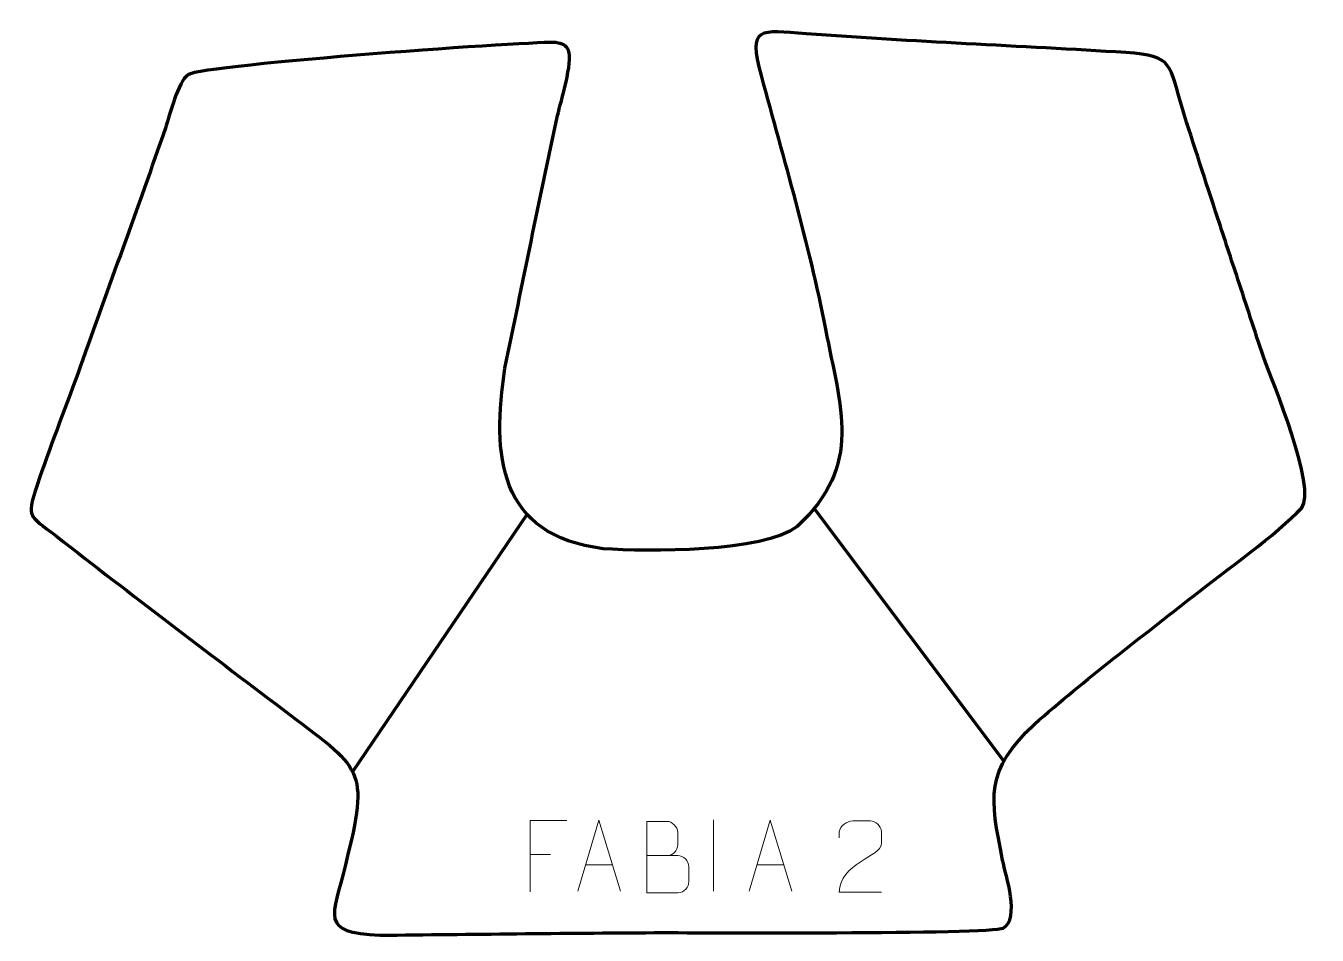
# Model space of a CAD drawing. Header units: millimetres. Extents: x -441 to 12, y 415 to 733.
import ezdxf

# ---------------------------------------------------------------- set-up
doc = ezdxf.new("R2010")
doc.units = ezdxf.units.MM
doc.header["$MEASUREMENT"] = 0
doc.layers.add('layer 2', color=7, linetype='Continuous')
doc.layers.add('layer 3', color=7, linetype='Continuous')

msp = doc.modelspace()

# ---------------------------------------------------------------- linework, layer by layer
at = {"layer": 'layer 2', "color": 140, "lineweight": 158}
for points in [[(-265.1867, 562.4161), (-265.1867, 562.4161), (-326.2873, 472.2551), (-326.2873, 472.2551)], [(-164.6333, 564.4132), (-164.6333, 564.4132), (-98.2007, 475.9163), (-98.2007, 475.9163)]]:
    msp.add_open_spline(points, degree=3, dxfattribs=at)
at = {"layer": 'layer 3', "color": 242, "lineweight": 158}
msp.add_open_spline([(-272.9046, 613.5685), (-277.6358, 583.2173), (-275.2822, 554.8909), (-238.4851, 550.3454), (-238.4851, 550.3454), (-222.9992, 549.3271), (-182.4949, 548.8565), (-170.5334, 558.1669), (-170.5334, 558.1669), (-147.2915, 579.8199), (-155.436, 599.5983), (-160.6254, 627.2182), (-160.6254, 627.2182), (-166.7039, 657.7612), (-175.1016, 686.1124), (-183.2323, 716.0224), (-183.2323, 716.0224), (-187.9488, 733.3726), (-183.6939, 731.8091), (-167.2624, 730.563), (-167.2624, 730.563), (-129.9667, 727.8118), (-92.7212, 726.3102), (-55.4267, 724.0134), (-55.4267, 724.0134), (-38.4711, 722.9692), (-40.3136, 719.5036), (-35.659, 704.4475), (-35.659, 704.4475), (-31.687, 691.5997), (-27.4017, 678.7638), (-23.2296, 665.9731), (-23.2296, 665.9731), (-20.8871, 658.8487), (-18.5447, 651.7244), (-16.2023, 644.6001), (-16.2023, 644.6001), (-13.2353, 635.5759), (-10.2682, 626.5518), (-7.3011, 617.5276), (-7.3011, 617.5276), (-4.0504, 608.8019), (11.5544, 571.4377), (6.1438, 564.7007), (6.1438, 564.7007), (-2.4719, 555.3484), (-20.8444, 542.3819), (-31.635, 533.8844), (-31.635, 533.8844), (-50.1491, 519.3009), (-69.7644, 504.471), (-87.4351, 488.9764), (-87.4351, 488.9764), (-104.8617, 472.5069), (-103.0354, 463.455), (-98.6067, 441.2644), (-98.6067, 441.2644), (-97.55, 435.9699), (-92.3687, 420.7584), (-98.4398, 417.5618), (-98.4398, 417.5618), (-102.7521, 415.2911), (-209.0424, 416.0135), (-220.695, 415.9511), (-220.695, 415.9511), (-252.7454, 415.8055), (-284.6794, 415.3472), (-316.7045, 415.0682), (-316.7045, 415.0682), (-338.1078, 416.016), (-333.258, 421.2441), (-328.7813, 439.6647), (-328.7813, 439.6647), (-320.268, 474.2121), (-322.7619, 472.8185), (-350.9689, 494.2432), (-350.9689, 494.2432), (-377.4859, 514.3466), (-403.738, 534.2807), (-430.0394, 554.6933), (-430.0394, 554.6933), (-440.3046, 562.6602), (-440.7287, 560.7522), (-435.9199, 575.1068), (-435.9199, 575.1068), (-431.5296, 588.0641), (-426.3054, 601.0113), (-421.6864, 614.003), (-421.6864, 614.003), (-411.8035, 641.7954), (-401.5133, 669.6786), (-391.8674, 697.5161), (-391.8674, 697.5161), (-390.2693, 702.1282), (-387.6182, 713.7459), (-383.8985, 716.2461), (-383.8985, 716.2461), (-378.4607, 719.901), (-259.3818, 728.294), (-255.0797, 727.4918), (-255.0797, 727.4918), (-252.8817, 727.0819), (-251.3735, 726.6055), (-250.6696, 724.7964), (-250.6696, 724.7964), (-249.037, 720.6009), (-253.3341, 707.1752), (-254.4599, 702.0016), (-254.4599, 702.0016), (-260.8609, 672.5862), (-266.7839, 643.0452), (-272.9046, 613.5685)], degree=3, knots=[0, 0, 0, 0, 0.03448276, 0.03448276, 0.03448276, 0.03448276, 0.06896552, 0.06896552, 0.06896552, 0.06896552, 0.10344828, 0.10344828, 0.10344828, 0.10344828, 0.13793103, 0.13793103, 0.13793103, 0.13793103, 0.17241379, 0.17241379, 0.17241379, 0.17241379, 0.20689655, 0.20689655, 0.20689655, 0.20689655, 0.24137931, 0.24137931, 0.24137931, 0.24137931, 0.27586207, 0.27586207, 0.27586207, 0.27586207, 0.31034483, 0.31034483, 0.31034483, 0.31034483, 0.34482759, 0.34482759, 0.34482759, 0.34482759, 0.37931034, 0.37931034, 0.37931034, 0.37931034, 0.4137931, 0.4137931, 0.4137931, 0.4137931, 0.44827586, 0.44827586, 0.44827586, 0.44827586, 0.48275862, 0.48275862, 0.48275862, 0.48275862, 0.51724138, 0.51724138, 0.51724138, 0.51724138, 0.55172414, 0.55172414, 0.55172414, 0.55172414, 0.5862069, 0.5862069, 0.5862069, 0.5862069, 0.62068966, 0.62068966, 0.62068966, 0.62068966, 0.65517241, 0.65517241, 0.65517241, 0.65517241, 0.68965517, 0.68965517, 0.68965517, 0.68965517, 0.72413793, 0.72413793, 0.72413793, 0.72413793, 0.75862069, 0.75862069, 0.75862069, 0.75862069, 0.79310345, 0.79310345, 0.79310345, 0.79310345, 0.82758621, 0.82758621, 0.82758621, 0.82758621, 0.86206897, 0.86206897, 0.86206897, 0.86206897, 0.89655172, 0.89655172, 0.89655172, 0.89655172, 0.93103448, 0.93103448, 0.93103448, 0.93103448, 1, 1, 1, 1], dxfattribs=at)
at = {"layer": 'layer 3', "color": 250, "lineweight": 9}
for points, knots in [([(-251.2068, 455.1512), (-251.2068, 455.1512), (-264.0808, 455.1512), (-264.0808, 455.1512), (-264.0808, 455.1512), (-264.0808, 455.1512), (-264.0808, 430.1976), (-264.0808, 430.1976)], [0, 0, 0, 0, 0.33333333, 0.33333333, 0.33333333, 0.33333333, 1, 1, 1, 1]), ([(-247.3664, 430.425), (-247.3664, 430.425), (-239.9954, 455.3785), (-239.9954, 455.3785), (-239.9954, 455.3785), (-239.9954, 455.3785), (-232.4255, 430.425), (-232.4255, 430.425)], [0, 0, 0, 0, 0.33333333, 0.33333333, 0.33333333, 0.33333333, 1, 1, 1, 1]), ([(-223.2805, 442.9017), (-219.6419, 442.9021), (-216.0548, 442.9021), (-212.4154, 442.9017), (-212.4154, 442.9017), (-210.44, 442.8844), (-208.5164, 441.1483), (-208.5164, 439.0987), (-208.5164, 439.0987), (-208.5168, 437.9701), (-208.5168, 434.9207), (-208.5164, 433.7918), (-208.5164, 433.7918), (-208.4988, 431.9339), (-210.0409, 429.92), (-212.3624, 429.9369), (-212.3624, 429.9369), (-216.0022, 429.9373), (-219.6416, 429.9373), (-223.2805, 429.9369), (-223.2805, 429.9369), (-223.2805, 438.2552), (-223.2805, 446.573), (-223.2805, 454.8905), (-223.2805, 454.8905), (-220.9068, 454.8905), (-218.5327, 454.8905), (-216.1585, 454.8905), (-216.1585, 454.8905), (-214.4777, 454.9081), (-212.3809, 452.9976), (-212.3632, 451.0352), (-212.3632, 451.0352), (-212.3636, 448.9691), (-212.3636, 448.8231), (-212.3632, 446.7566), (-212.3632, 446.7566), (-212.3459, 444.6905), (-214.2004, 442.8844), (-216.2104, 442.9017)], [0, 0, 0, 0, 0.09090909, 0.09090909, 0.09090909, 0.09090909, 0.18181818, 0.18181818, 0.18181818, 0.18181818, 0.27272727, 0.27272727, 0.27272727, 0.27272727, 0.36363636, 0.36363636, 0.36363636, 0.36363636, 0.45454545, 0.45454545, 0.45454545, 0.45454545, 0.54545455, 0.54545455, 0.54545455, 0.54545455, 0.63636364, 0.63636364, 0.63636364, 0.63636364, 0.72727273, 0.72727273, 0.72727273, 0.72727273, 0.81818182, 0.81818182, 0.81818182, 0.81818182, 1, 1, 1, 1]), ([(-187.3664, 430.425), (-187.3664, 430.425), (-179.9954, 455.3785), (-179.9954, 455.3785), (-179.9954, 455.3785), (-179.9954, 455.3785), (-172.4255, 430.425), (-172.4255, 430.425)], [0, 0, 0, 0, 0.33333333, 0.33333333, 0.33333333, 0.33333333, 1, 1, 1, 1]), ([(-141.0837, 430.101), (-145.9981, 430.1013), (-150.9125, 430.1013), (-155.8266, 430.101), (-155.8266, 430.101), (-155.8266, 440.0333), (-141.1756, 442.6745), (-141.0837, 446.9848), (-141.0837, 446.9848), (-141.084, 448.4089), (-141.084, 449.8326), (-141.0837, 451.2559), (-141.0837, 451.2559), (-141.1006, 453.333), (-143.2234, 455.0578), (-144.8944, 455.0751), (-144.8944, 455.0751), (-146.9676, 455.0747), (-149.0405, 455.0747), (-151.1129, 455.0751), (-151.1129, 455.0751), (-152.935, 455.0916), (-155.7597, 453.2995), (-155.8266, 451.2059), (-155.8266, 451.2059), (-155.8266, 451.2059), (-155.8266, 449.1511), (-155.8266, 449.1511)], [0, 0, 0, 0, 0.125, 0.125, 0.125, 0.125, 0.25, 0.25, 0.25, 0.25, 0.375, 0.375, 0.375, 0.375, 0.5, 0.5, 0.5, 0.5, 0.625, 0.625, 0.625, 0.625, 0.75, 0.75, 0.75, 0.75, 1, 1, 1, 1])]:
    msp.add_open_spline(points, degree=3, knots=knots, dxfattribs=at)
for points in [[(-199.8959, 455.3888), (-199.8959, 455.3888), (-199.8959, 430.4147), (-199.8959, 430.4147)], [(-264.0808, 443.2715), (-264.0808, 443.2715), (-256.9127, 443.2715), (-256.9127, 443.2715)], [(-244.6438, 439.6744), (-244.6438, 439.6744), (-235.1481, 439.6744), (-235.1481, 439.6744)], [(-184.6438, 439.6744), (-184.6438, 439.6744), (-175.1481, 439.6744), (-175.1481, 439.6744)]]:
    msp.add_open_spline(points, degree=3, dxfattribs=at)

doc.saveas('drawing.dxf')
